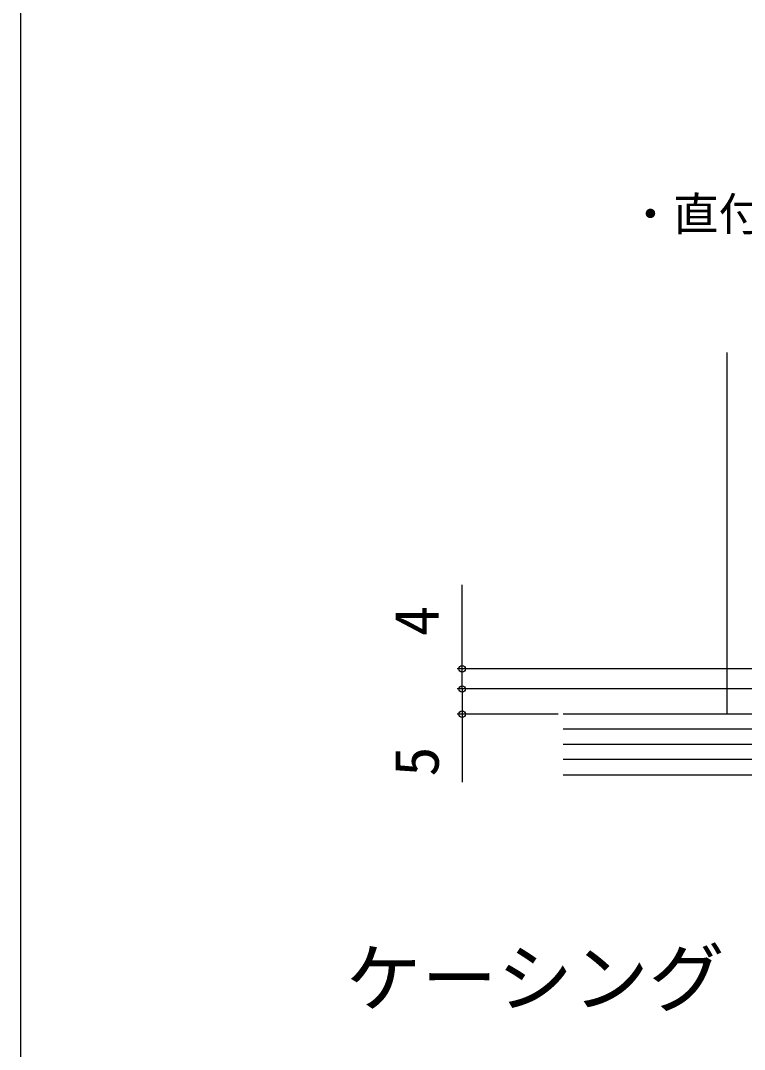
# Model space of a CAD drawing. Units: millimetres, scale not verified. Extents: x -525 to 525, y -783 to 779.
# Drawn here: x -525 to -381.6, y 0.4 to 204.4 of the extents above; entities that cross this region are included whole.
import ezdxf
from ezdxf.enums import TextEntityAlignment as Align

# ---------------------------------------------------------------- set-up
doc = ezdxf.new("R2010")
doc.units = ezdxf.units.MM
doc.header["$LTSCALE"] = 4
for name, color, linetype in [('0-2_USER1', 3, 'Continuous'), ('0-4_YKK_12', 2, 'Continuous'), ('0-7_YKK_D', 6, 'Continuous'), ('0-8_YKK_ZWAK', 7, 'Continuous'), ('0-9_YSS_K', 3, 'Continuous')]:
    doc.layers.add(name, color=color, linetype=linetype)
doc.styles.add('ＭＳ ゴシック', font='')
doc.styles.get('ＭＳ ゴシック').set_extended_font_data('MS Gothic')

msp = doc.modelspace()

# ---------------------------------------------------------------- linework, layer by layer
at = {"layer": '0-4_YKK_12'}
msp.add_line((-385, 66.905), (-385, 138.605), dxfattribs=at)
at = {"layer": '0-7_YKK_D'}
for p, q in [((-437.5, 75.905), (-437.5, 92.573)), ((-371, 75.905), (-438.5, 75.905)), ((-437.5, 71.905), (-437.5, 75.905)), ((-363.4, 71.905), (-438.5, 71.905)), ((-363.4, 71.905), (-438.5, 71.905)), ((-437.5, 71.905), (-437.5, 69.355)), ((-418.5, 66.905), (-438.5, 66.905))]:
    msp.add_line(p, q, dxfattribs=at)
msp.add_lwpolyline([(-437.5, 71.905), (-437.5, 66.905), (-437.5, 53.4)], dxfattribs=at)
for centre in [(-437.5, 75.905), (-437.5, 71.905), (-437.5, 71.905), (-437.5, 66.905)]:
    msp.add_circle(centre, 0.637, dxfattribs=at)
at = {"layer": '0-8_YKK_ZWAK'}
msp.add_line((-525, 746.7), (-525, -783.3), dxfattribs=at)
at = {"layer": '0-9_YSS_K'}
for p, q in [((-216.5, 66.905), (-417.5, 66.905)), ((-216.5, 63.905), (-417.5, 63.905)), ((-216.5, 60.905), (-417.5, 60.905)), ((-216.5, 57.905), (-417.5, 57.905)), ((-417.5, 54.905), (-259.001, 54.905))]:
    msp.add_line(p, q, dxfattribs=at)

# ---------------------------------------------------------------- texts
at = {"layer": '0-2_USER1', "style": 'ＭＳ ゴシック'}
for s, height, p in [('・直付敷居（アルミ）[床先貼]', 6.598, (-404.696, 160.806)), ('   ケーシング', 11, (-483, 5.78))]:
    msp.add_text(s, height=height, dxfattribs=at).set_placement(p, align=Align.BOTTOM_LEFT)
at = {"layer": '0-7_YKK_D', "style": 'ＭＳ ゴシック'}
for s, p in [('4', (-439.5, 82.391)), ('5', (-439.5, 54.514))]:
    msp.add_text(s, height=8.798, rotation=90, dxfattribs=at).set_placement(p, align=Align.BOTTOM_LEFT)

doc.saveas('drawing.dxf')
